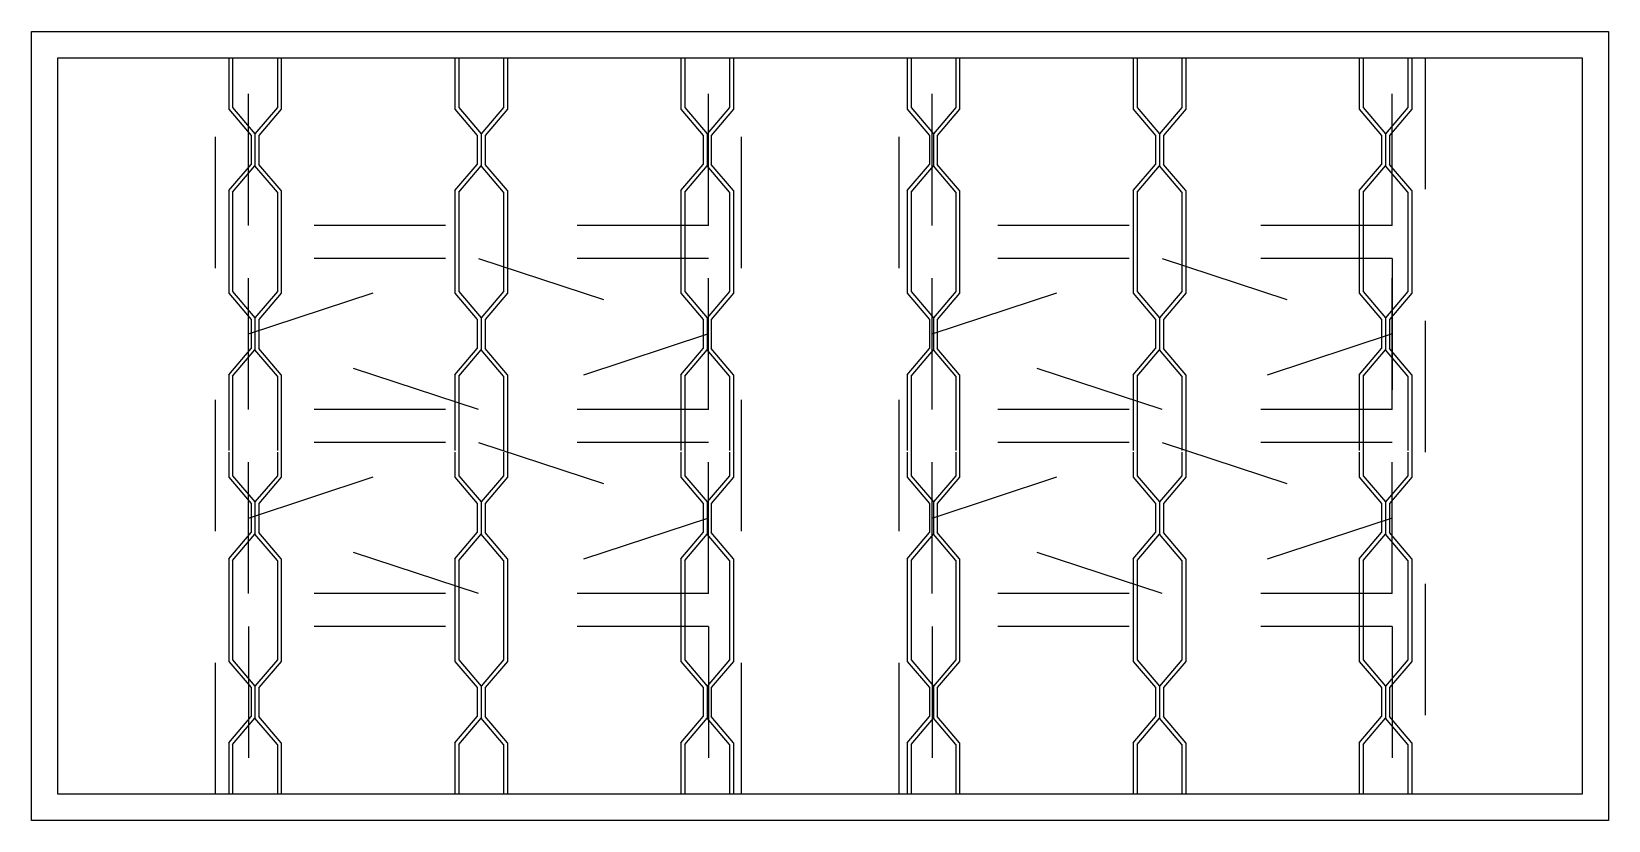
# Model space of a CAD drawing. Header units: millimetres. Extents: x 337.89 to 339.08, y 1312.04 to 1312.64.
import ezdxf

# ---------------------------------------------------------------- set-up
doc = ezdxf.new("R2010")
doc.units = ezdxf.units.MM
doc.header["$LTSCALE"] = 0.5
doc.linetypes.add('HIDDEN2', pattern=[0.1875, 0.125, -0.0625])
doc.layers.add('Gravia_Janelas', color=1, linetype='Continuous')
doc.layers.add('Gravia_Janelas_hidden2', color=1, linetype='HIDDEN2')

msp = doc.modelspace()

# ---------------------------------------------------------------- linework, layer by layer
at = {"layer": 'Gravia_Janelas', "color": 2}
for p, q in [((337.8853, 1312.6364), (339.0848, 1312.6364)), ((337.8853, 1312.0364), (337.8853, 1312.6364)), ((339.0848, 1312.6364), (339.0848, 1312.0364)), ((339.0848, 1312.0364), (337.8853, 1312.0364))]:
    msp.add_line(p, q, dxfattribs=at)
at = {"layer": 'Gravia_Janelas'}
for p, q in [((337.9053, 1312.6164), (339.0648, 1312.6164)), ((337.9053, 1312.0564), (337.9053, 1312.6164)), ((338.0353, 1312.6164), (338.0753, 1312.6164)), ((338.0353, 1312.6164), (338.0353, 1312.5774)), ((338.0383, 1312.6164), (338.0383, 1312.5786)), ((338.0723, 1312.6164), (338.0723, 1312.5786)), ((338.0753, 1312.6164), (338.0753, 1312.5774)), ((338.2073, 1312.6164), (338.2473, 1312.6164)), ((338.2073, 1312.6164), (338.2073, 1312.5774)), ((338.2103, 1312.6164), (338.2103, 1312.5786)), ((338.2443, 1312.6164), (338.2443, 1312.5786)), ((338.2473, 1312.6164), (338.2473, 1312.5774)), ((338.3793, 1312.6164), (338.4193, 1312.6164)), ((338.3793, 1312.6164), (338.3793, 1312.5774)), ((338.3823, 1312.6164), (338.3823, 1312.5786)), ((338.4163, 1312.6164), (338.4163, 1312.5786)), ((338.4193, 1312.6164), (338.4193, 1312.5774)), ((338.5513, 1312.6164), (338.5913, 1312.6164)), ((338.5513, 1312.6164), (338.5513, 1312.5774)), ((338.5543, 1312.6164), (338.5543, 1312.5786)), ((338.5883, 1312.6164), (338.5883, 1312.5786)), ((338.5913, 1312.6164), (338.5913, 1312.5774)), ((338.7233, 1312.6164), (338.7633, 1312.6164)), ((338.7233, 1312.6164), (338.7233, 1312.5774)), ((338.7263, 1312.6164), (338.7263, 1312.5786)), ((338.7603, 1312.6164), (338.7603, 1312.5786)), ((338.7633, 1312.6164), (338.7633, 1312.5774)), ((338.8953, 1312.6164), (338.9353, 1312.6164)), ((338.8953, 1312.6164), (338.8953, 1312.5774)), ((338.8983, 1312.6164), (338.8983, 1312.5786)), ((338.9323, 1312.6164), (338.9323, 1312.5786)), ((338.9353, 1312.6164), (338.9353, 1312.5774)), ((339.0648, 1312.6164), (339.0648, 1312.0564)), ((338.0353, 1312.5774), (338.0523, 1312.5574)), ((338.0383, 1312.5786), (338.0553, 1312.5586)), ((338.0723, 1312.5786), (338.0553, 1312.5586)), ((338.0753, 1312.5774), (338.0583, 1312.5574)), ((338.2073, 1312.5774), (338.2243, 1312.5574)), ((338.2103, 1312.5786), (338.2273, 1312.5586)), ((338.2443, 1312.5786), (338.2273, 1312.5586)), ((338.2473, 1312.5774), (338.2303, 1312.5574)), ((338.3793, 1312.5774), (338.3963, 1312.5574)), ((338.3823, 1312.5786), (338.3993, 1312.5586)), ((338.4163, 1312.5786), (338.3993, 1312.5586)), ((338.4193, 1312.5774), (338.4023, 1312.5574)), ((338.5513, 1312.5774), (338.5683, 1312.5574)), ((338.5543, 1312.5786), (338.5713, 1312.5586)), ((338.5883, 1312.5786), (338.5713, 1312.5586)), ((338.5913, 1312.5774), (338.5743, 1312.5574)), ((338.7233, 1312.5774), (338.7403, 1312.5574)), ((338.7263, 1312.5786), (338.7433, 1312.5586)), ((338.7603, 1312.5786), (338.7433, 1312.5586)), ((338.7633, 1312.5774), (338.7463, 1312.5574)), ((338.8953, 1312.5774), (338.9123, 1312.5574)), ((338.8983, 1312.5786), (338.9153, 1312.5586)), ((338.9323, 1312.5786), (338.9153, 1312.5586)), ((338.9353, 1312.5774), (338.9183, 1312.5574)), ((338.0523, 1312.5574), (338.0523, 1312.5464)), ((338.0553, 1312.5586), (338.0553, 1312.5464)), ((338.0553, 1312.5586), (338.0553, 1312.5464)), ((338.0583, 1312.5574), (338.0583, 1312.5464)), ((338.2243, 1312.5574), (338.2243, 1312.5464)), ((338.2273, 1312.5586), (338.2273, 1312.5464)), ((338.2273, 1312.5586), (338.2273, 1312.5464)), ((338.2303, 1312.5574), (338.2303, 1312.5464)), ((338.3963, 1312.5574), (338.3963, 1312.5464)), ((338.3993, 1312.5586), (338.3993, 1312.5464)), ((338.3993, 1312.5586), (338.3993, 1312.5464)), ((338.4023, 1312.5574), (338.4023, 1312.5464)), ((338.5683, 1312.5574), (338.5683, 1312.5464)), ((338.5713, 1312.5586), (338.5713, 1312.5464)), ((338.5713, 1312.5586), (338.5713, 1312.5464)), ((338.5743, 1312.5574), (338.5743, 1312.5464)), ((338.7403, 1312.5574), (338.7403, 1312.5464)), ((338.7433, 1312.5586), (338.7433, 1312.5464)), ((338.7433, 1312.5586), (338.7433, 1312.5464)), ((338.7463, 1312.5574), (338.7463, 1312.5464)), ((338.9123, 1312.5574), (338.9123, 1312.5464)), ((338.9153, 1312.5586), (338.9153, 1312.5464)), ((338.9153, 1312.5586), (338.9153, 1312.5464)), ((338.9183, 1312.5574), (338.9183, 1312.5464)), ((338.0523, 1312.5464), (338.0523, 1312.5354)), ((338.0553, 1312.5464), (338.0553, 1312.5342)), ((338.0553, 1312.5464), (338.0553, 1312.5342)), ((338.0583, 1312.5464), (338.0583, 1312.5354)), ((338.2243, 1312.5464), (338.2243, 1312.5354)), ((338.2273, 1312.5464), (338.2273, 1312.5342)), ((338.2273, 1312.5464), (338.2273, 1312.5342)), ((338.2303, 1312.5464), (338.2303, 1312.5354)), ((338.3963, 1312.5464), (338.3963, 1312.5354)), ((338.3993, 1312.5464), (338.3993, 1312.5342)), ((338.3993, 1312.5464), (338.3993, 1312.5342)), ((338.4023, 1312.5464), (338.4023, 1312.5354)), ((338.5683, 1312.5464), (338.5683, 1312.5354)), ((338.5713, 1312.5464), (338.5713, 1312.5342)), ((338.5713, 1312.5464), (338.5713, 1312.5342)), ((338.5743, 1312.5464), (338.5743, 1312.5354)), ((338.7403, 1312.5464), (338.7403, 1312.5354)), ((338.7433, 1312.5464), (338.7433, 1312.5342)), ((338.7433, 1312.5464), (338.7433, 1312.5342)), ((338.7463, 1312.5464), (338.7463, 1312.5354)), ((338.9123, 1312.5464), (338.9123, 1312.5354)), ((338.9153, 1312.5464), (338.9153, 1312.5342)), ((338.9153, 1312.5464), (338.9153, 1312.5342)), ((338.9183, 1312.5464), (338.9183, 1312.5354)), ((338.0353, 1312.5154), (338.0523, 1312.5354)), ((338.0383, 1312.5142), (338.0553, 1312.5342)), ((338.0723, 1312.5142), (338.0553, 1312.5342)), ((338.0753, 1312.5154), (338.0583, 1312.5354)), ((338.2073, 1312.5154), (338.2243, 1312.5354)), ((338.2103, 1312.5142), (338.2273, 1312.5342)), ((338.2443, 1312.5142), (338.2273, 1312.5342)), ((338.2473, 1312.5154), (338.2303, 1312.5354)), ((338.3793, 1312.5154), (338.3963, 1312.5354)), ((338.3823, 1312.5142), (338.3993, 1312.5342)), ((338.4163, 1312.5142), (338.3993, 1312.5342)), ((338.4193, 1312.5154), (338.4023, 1312.5354)), ((338.5513, 1312.5154), (338.5683, 1312.5354)), ((338.5543, 1312.5142), (338.5713, 1312.5342)), ((338.5883, 1312.5142), (338.5713, 1312.5342)), ((338.5913, 1312.5154), (338.5743, 1312.5354)), ((338.7233, 1312.5154), (338.7403, 1312.5354)), ((338.7263, 1312.5142), (338.7433, 1312.5342)), ((338.7603, 1312.5142), (338.7433, 1312.5342)), ((338.7633, 1312.5154), (338.7463, 1312.5354)), ((338.8953, 1312.5154), (338.9123, 1312.5354)), ((338.8983, 1312.5142), (338.9153, 1312.5342)), ((338.9323, 1312.5142), (338.9153, 1312.5342)), ((338.9353, 1312.5154), (338.9183, 1312.5354)), ((338.0353, 1312.5154), (338.0353, 1312.4374)), ((338.0383, 1312.5142), (338.0383, 1312.4386)), ((338.0723, 1312.5142), (338.0723, 1312.4386)), ((338.0753, 1312.5154), (338.0753, 1312.4374)), ((338.2073, 1312.5154), (338.2073, 1312.4374)), ((338.2103, 1312.5142), (338.2103, 1312.4386)), ((338.2443, 1312.5142), (338.2443, 1312.4386)), ((338.2473, 1312.5154), (338.2473, 1312.4374)), ((338.3793, 1312.5154), (338.3793, 1312.4374)), ((338.3823, 1312.5142), (338.3823, 1312.4386)), ((338.4163, 1312.5142), (338.4163, 1312.4386)), ((338.4193, 1312.5154), (338.4193, 1312.4374)), ((338.5513, 1312.5154), (338.5513, 1312.4374)), ((338.5543, 1312.5142), (338.5543, 1312.4386)), ((338.5883, 1312.5142), (338.5883, 1312.4386)), ((338.5913, 1312.5154), (338.5913, 1312.4374)), ((338.7233, 1312.5154), (338.7233, 1312.4374)), ((338.7263, 1312.5142), (338.7263, 1312.4386)), ((338.7603, 1312.5142), (338.7603, 1312.4386)), ((338.7633, 1312.5154), (338.7633, 1312.4374)), ((338.8953, 1312.5154), (338.8953, 1312.4374)), ((338.8983, 1312.5142), (338.8983, 1312.4386)), ((338.9323, 1312.5142), (338.9323, 1312.4386)), ((338.9353, 1312.5154), (338.9353, 1312.4374)), ((338.0353, 1312.4374), (338.0523, 1312.4174)), ((338.0383, 1312.4386), (338.0553, 1312.4186)), ((338.0723, 1312.4386), (338.0553, 1312.4186)), ((338.0753, 1312.4374), (338.0583, 1312.4174)), ((338.2073, 1312.4374), (338.2243, 1312.4174)), ((338.2103, 1312.4386), (338.2273, 1312.4186)), ((338.2443, 1312.4386), (338.2273, 1312.4186)), ((338.2473, 1312.4374), (338.2303, 1312.4174)), ((338.3793, 1312.4374), (338.3963, 1312.4174)), ((338.3823, 1312.4386), (338.3993, 1312.4186)), ((338.4163, 1312.4386), (338.3993, 1312.4186)), ((338.4193, 1312.4374), (338.4023, 1312.4174)), ((338.5513, 1312.4374), (338.5683, 1312.4174)), ((338.5543, 1312.4386), (338.5713, 1312.4186)), ((338.5883, 1312.4386), (338.5713, 1312.4186)), ((338.5913, 1312.4374), (338.5743, 1312.4174)), ((338.7233, 1312.4374), (338.7403, 1312.4174)), ((338.7263, 1312.4386), (338.7433, 1312.4186)), ((338.7603, 1312.4386), (338.7433, 1312.4186)), ((338.7633, 1312.4374), (338.7463, 1312.4174)), ((338.8953, 1312.4374), (338.9123, 1312.4174)), ((338.8983, 1312.4386), (338.9153, 1312.4186)), ((338.9323, 1312.4386), (338.9153, 1312.4186)), ((338.9353, 1312.4374), (338.9183, 1312.4174)), ((338.0523, 1312.4174), (338.0523, 1312.4064)), ((338.0553, 1312.4186), (338.0553, 1312.4064)), ((338.0553, 1312.4186), (338.0553, 1312.4064)), ((338.0583, 1312.4174), (338.0583, 1312.4064)), ((338.2243, 1312.4174), (338.2243, 1312.4064)), ((338.2273, 1312.4186), (338.2273, 1312.4064)), ((338.2273, 1312.4186), (338.2273, 1312.4064)), ((338.2303, 1312.4174), (338.2303, 1312.4064)), ((338.3963, 1312.4174), (338.3963, 1312.4064)), ((338.3993, 1312.4186), (338.3993, 1312.4064)), ((338.3993, 1312.4186), (338.3993, 1312.4064)), ((338.4023, 1312.4174), (338.4023, 1312.4064)), ((338.5683, 1312.4174), (338.5683, 1312.4064)), ((338.5713, 1312.4186), (338.5713, 1312.4064)), ((338.5713, 1312.4186), (338.5713, 1312.4064)), ((338.5743, 1312.4174), (338.5743, 1312.4064)), ((338.7403, 1312.4174), (338.7403, 1312.4064)), ((338.7433, 1312.4186), (338.7433, 1312.4064)), ((338.7433, 1312.4186), (338.7433, 1312.4064)), ((338.7463, 1312.4174), (338.7463, 1312.4064)), ((338.9123, 1312.4174), (338.9123, 1312.4064)), ((338.9153, 1312.4186), (338.9153, 1312.4064)), ((338.9153, 1312.4186), (338.9153, 1312.4064)), ((338.9183, 1312.4174), (338.9183, 1312.4064)), ((338.0523, 1312.4064), (338.0523, 1312.3954)), ((338.0553, 1312.4064), (338.0553, 1312.3942)), ((338.0553, 1312.4064), (338.0553, 1312.3942)), ((338.0583, 1312.4064), (338.0583, 1312.3954)), ((338.2243, 1312.4064), (338.2243, 1312.3954)), ((338.2273, 1312.4064), (338.2273, 1312.3942)), ((338.2273, 1312.4064), (338.2273, 1312.3942)), ((338.2303, 1312.4064), (338.2303, 1312.3954)), ((338.3963, 1312.4064), (338.3963, 1312.3954)), ((338.3993, 1312.4064), (338.3993, 1312.3942)), ((338.3993, 1312.4064), (338.3993, 1312.3942)), ((338.4023, 1312.4064), (338.4023, 1312.3954)), ((338.5683, 1312.4064), (338.5683, 1312.3954)), ((338.5713, 1312.4064), (338.5713, 1312.3942)), ((338.5713, 1312.4064), (338.5713, 1312.3942)), ((338.5743, 1312.4064), (338.5743, 1312.3954)), ((338.7403, 1312.4064), (338.7403, 1312.3954)), ((338.7433, 1312.4064), (338.7433, 1312.3942)), ((338.7433, 1312.4064), (338.7433, 1312.3942)), ((338.7463, 1312.4064), (338.7463, 1312.3954)), ((338.9123, 1312.4064), (338.9123, 1312.3954)), ((338.9153, 1312.4064), (338.9153, 1312.3942)), ((338.9153, 1312.4064), (338.9153, 1312.3942)), ((338.9183, 1312.4064), (338.9183, 1312.3954)), ((338.0353, 1312.3754), (338.0523, 1312.3954)), ((338.0383, 1312.3742), (338.0553, 1312.3942)), ((338.0723, 1312.3742), (338.0553, 1312.3942)), ((338.0753, 1312.3754), (338.0583, 1312.3954)), ((338.2073, 1312.3754), (338.2243, 1312.3954)), ((338.2103, 1312.3742), (338.2273, 1312.3942)), ((338.2443, 1312.3742), (338.2273, 1312.3942)), ((338.2473, 1312.3754), (338.2303, 1312.3954)), ((338.3793, 1312.3754), (338.3963, 1312.3954)), ((338.3823, 1312.3742), (338.3993, 1312.3942)), ((338.4163, 1312.3742), (338.3993, 1312.3942)), ((338.4193, 1312.3754), (338.4023, 1312.3954)), ((338.5513, 1312.3754), (338.5683, 1312.3954)), ((338.5543, 1312.3742), (338.5713, 1312.3942)), ((338.5883, 1312.3742), (338.5713, 1312.3942)), ((338.5913, 1312.3754), (338.5743, 1312.3954)), ((338.7233, 1312.3754), (338.7403, 1312.3954)), ((338.7263, 1312.3742), (338.7433, 1312.3942)), ((338.7603, 1312.3742), (338.7433, 1312.3942)), ((338.7633, 1312.3754), (338.7463, 1312.3954)), ((338.8953, 1312.3754), (338.9123, 1312.3954)), ((338.8983, 1312.3742), (338.9153, 1312.3942)), ((338.9323, 1312.3742), (338.9153, 1312.3942)), ((338.9353, 1312.3754), (338.9183, 1312.3954)), ((338.0353, 1312.3754), (338.0353, 1312.3564)), ((338.0383, 1312.3742), (338.0383, 1312.3564)), ((338.0723, 1312.3742), (338.0723, 1312.3564)), ((338.0753, 1312.3754), (338.0753, 1312.3564)), ((338.2073, 1312.3754), (338.2073, 1312.3564)), ((338.2103, 1312.3742), (338.2103, 1312.3564)), ((338.2443, 1312.3742), (338.2443, 1312.3564)), ((338.2473, 1312.3754), (338.2473, 1312.3564)), ((338.3793, 1312.3754), (338.3793, 1312.3564)), ((338.3823, 1312.3742), (338.3823, 1312.3564)), ((338.4163, 1312.3742), (338.4163, 1312.3564)), ((338.4193, 1312.3754), (338.4193, 1312.3564)), ((338.5513, 1312.3754), (338.5513, 1312.3564)), ((338.5543, 1312.3742), (338.5543, 1312.3564)), ((338.5883, 1312.3742), (338.5883, 1312.3564)), ((338.5913, 1312.3754), (338.5913, 1312.3564)), ((338.7233, 1312.3754), (338.7233, 1312.3564)), ((338.7263, 1312.3742), (338.7263, 1312.3564)), ((338.7603, 1312.3742), (338.7603, 1312.3564)), ((338.7633, 1312.3754), (338.7633, 1312.3564)), ((338.8953, 1312.3754), (338.8953, 1312.3564)), ((338.8983, 1312.3742), (338.8983, 1312.3564)), ((338.9323, 1312.3742), (338.9323, 1312.3564)), ((338.9353, 1312.3754), (338.9353, 1312.3564)), ((338.0353, 1312.3564), (338.0353, 1312.3178)), ((338.0383, 1312.3564), (338.0383, 1312.3164)), ((338.0723, 1312.3564), (338.0723, 1312.3178)), ((338.0753, 1312.3564), (338.0753, 1312.3164)), ((338.2073, 1312.3564), (338.2073, 1312.3178)), ((338.2103, 1312.3564), (338.2103, 1312.3164)), ((338.2443, 1312.3564), (338.2443, 1312.3178)), ((338.2473, 1312.3564), (338.2473, 1312.3164)), ((338.3793, 1312.3564), (338.3793, 1312.3178)), ((338.3823, 1312.3564), (338.3823, 1312.3164)), ((338.4163, 1312.3564), (338.4163, 1312.3178)), ((338.4193, 1312.3564), (338.4193, 1312.3164)), ((338.5513, 1312.3564), (338.5513, 1312.3178)), ((338.5543, 1312.3564), (338.5543, 1312.3164)), ((338.5883, 1312.3564), (338.5883, 1312.3178)), ((338.5913, 1312.3564), (338.5913, 1312.3164)), ((338.7233, 1312.3564), (338.7233, 1312.3178)), ((338.7263, 1312.3564), (338.7263, 1312.3164)), ((338.7603, 1312.3564), (338.7603, 1312.3178)), ((338.7633, 1312.3564), (338.7633, 1312.3164)), ((338.8953, 1312.3564), (338.8953, 1312.3178)), ((338.8983, 1312.3564), (338.8983, 1312.3164)), ((338.9323, 1312.3564), (338.9323, 1312.3178)), ((338.9353, 1312.3564), (338.9353, 1312.3164)), ((338.0353, 1312.3164), (338.0353, 1312.2974)), ((338.0383, 1312.3164), (338.0383, 1312.2986)), ((338.0723, 1312.3164), (338.0723, 1312.2986)), ((338.0753, 1312.3164), (338.0753, 1312.2974)), ((338.2073, 1312.3164), (338.2073, 1312.2974)), ((338.2103, 1312.3164), (338.2103, 1312.2986)), ((338.2443, 1312.3164), (338.2443, 1312.2986)), ((338.2473, 1312.3164), (338.2473, 1312.2974)), ((338.3793, 1312.3164), (338.3793, 1312.2974)), ((338.3823, 1312.3164), (338.3823, 1312.2986)), ((338.4163, 1312.3164), (338.4163, 1312.2986)), ((338.4193, 1312.3164), (338.4193, 1312.2974)), ((338.5513, 1312.3164), (338.5513, 1312.2974)), ((338.5543, 1312.3164), (338.5543, 1312.2986)), ((338.5883, 1312.3164), (338.5883, 1312.2986)), ((338.5913, 1312.3164), (338.5913, 1312.2974)), ((338.7233, 1312.3164), (338.7233, 1312.2974)), ((338.7263, 1312.3164), (338.7263, 1312.2986)), ((338.7603, 1312.3164), (338.7603, 1312.2986)), ((338.7633, 1312.3164), (338.7633, 1312.2974)), ((338.8953, 1312.3164), (338.8953, 1312.2974)), ((338.8983, 1312.3164), (338.8983, 1312.2986)), ((338.9323, 1312.3164), (338.9323, 1312.2986)), ((338.9353, 1312.3164), (338.9353, 1312.2974)), ((338.0353, 1312.2974), (338.0523, 1312.2774)), ((338.0383, 1312.2986), (338.0553, 1312.2786)), ((338.0723, 1312.2986), (338.0553, 1312.2786)), ((338.0753, 1312.2974), (338.0583, 1312.2774)), ((338.2073, 1312.2974), (338.2243, 1312.2774)), ((338.2103, 1312.2986), (338.2273, 1312.2786)), ((338.2443, 1312.2986), (338.2273, 1312.2786)), ((338.2473, 1312.2974), (338.2303, 1312.2774)), ((338.3793, 1312.2974), (338.3963, 1312.2774)), ((338.3823, 1312.2986), (338.3993, 1312.2786)), ((338.4163, 1312.2986), (338.3993, 1312.2786)), ((338.4193, 1312.2974), (338.4023, 1312.2774)), ((338.5513, 1312.2974), (338.5683, 1312.2774)), ((338.5543, 1312.2986), (338.5713, 1312.2786)), ((338.5883, 1312.2986), (338.5713, 1312.2786)), ((338.5913, 1312.2974), (338.5743, 1312.2774)), ((338.7233, 1312.2974), (338.7403, 1312.2774)), ((338.7263, 1312.2986), (338.7433, 1312.2786)), ((338.7603, 1312.2986), (338.7433, 1312.2786)), ((338.7633, 1312.2974), (338.7463, 1312.2774)), ((338.8953, 1312.2974), (338.9123, 1312.2774)), ((338.8983, 1312.2986), (338.9153, 1312.2786)), ((338.9323, 1312.2986), (338.9153, 1312.2786)), ((338.9353, 1312.2974), (338.9183, 1312.2774)), ((338.0523, 1312.2774), (338.0523, 1312.2664)), ((338.0553, 1312.2786), (338.0553, 1312.2664)), ((338.0553, 1312.2786), (338.0553, 1312.2664)), ((338.0583, 1312.2774), (338.0583, 1312.2664)), ((338.2243, 1312.2774), (338.2243, 1312.2664)), ((338.2273, 1312.2786), (338.2273, 1312.2664)), ((338.2273, 1312.2786), (338.2273, 1312.2664)), ((338.2303, 1312.2774), (338.2303, 1312.2664)), ((338.3963, 1312.2774), (338.3963, 1312.2664)), ((338.3993, 1312.2786), (338.3993, 1312.2664)), ((338.3993, 1312.2786), (338.3993, 1312.2664)), ((338.4023, 1312.2774), (338.4023, 1312.2664)), ((338.5683, 1312.2774), (338.5683, 1312.2664)), ((338.5713, 1312.2786), (338.5713, 1312.2664)), ((338.5713, 1312.2786), (338.5713, 1312.2664)), ((338.5743, 1312.2774), (338.5743, 1312.2664)), ((338.7403, 1312.2774), (338.7403, 1312.2664)), ((338.7433, 1312.2786), (338.7433, 1312.2664)), ((338.7433, 1312.2786), (338.7433, 1312.2664)), ((338.7463, 1312.2774), (338.7463, 1312.2664)), ((338.9123, 1312.2774), (338.9123, 1312.2664)), ((338.9153, 1312.2786), (338.9153, 1312.2664)), ((338.9153, 1312.2786), (338.9153, 1312.2664)), ((338.9183, 1312.2774), (338.9183, 1312.2664)), ((338.0523, 1312.2664), (338.0523, 1312.2554)), ((338.0553, 1312.2664), (338.0553, 1312.2542)), ((338.0553, 1312.2664), (338.0553, 1312.2542)), ((338.0583, 1312.2664), (338.0583, 1312.2554)), ((338.2243, 1312.2664), (338.2243, 1312.2554)), ((338.2273, 1312.2664), (338.2273, 1312.2542)), ((338.2273, 1312.2664), (338.2273, 1312.2542)), ((338.2303, 1312.2664), (338.2303, 1312.2554)), ((338.3963, 1312.2664), (338.3963, 1312.2554)), ((338.3993, 1312.2664), (338.3993, 1312.2542)), ((338.3993, 1312.2664), (338.3993, 1312.2542)), ((338.4023, 1312.2664), (338.4023, 1312.2554)), ((338.5683, 1312.2664), (338.5683, 1312.2554)), ((338.5713, 1312.2664), (338.5713, 1312.2542)), ((338.5713, 1312.2664), (338.5713, 1312.2542)), ((338.5743, 1312.2664), (338.5743, 1312.2554)), ((338.7403, 1312.2664), (338.7403, 1312.2554)), ((338.7433, 1312.2664), (338.7433, 1312.2542)), ((338.7433, 1312.2664), (338.7433, 1312.2542)), ((338.7463, 1312.2664), (338.7463, 1312.2554)), ((338.9123, 1312.2664), (338.9123, 1312.2554)), ((338.9153, 1312.2664), (338.9153, 1312.2542)), ((338.9153, 1312.2664), (338.9153, 1312.2542)), ((338.9183, 1312.2664), (338.9183, 1312.2554)), ((338.0353, 1312.2354), (338.0523, 1312.2554)), ((338.0383, 1312.2342), (338.0553, 1312.2542)), ((338.0723, 1312.2342), (338.0553, 1312.2542)), ((338.0753, 1312.2354), (338.0583, 1312.2554)), ((338.2073, 1312.2354), (338.2243, 1312.2554)), ((338.2103, 1312.2342), (338.2273, 1312.2542)), ((338.2443, 1312.2342), (338.2273, 1312.2542)), ((338.2473, 1312.2354), (338.2303, 1312.2554)), ((338.3793, 1312.2354), (338.3963, 1312.2554)), ((338.3823, 1312.2342), (338.3993, 1312.2542)), ((338.4163, 1312.2342), (338.3993, 1312.2542)), ((338.4193, 1312.2354), (338.4023, 1312.2554)), ((338.5513, 1312.2354), (338.5683, 1312.2554)), ((338.5543, 1312.2342), (338.5713, 1312.2542)), ((338.5883, 1312.2342), (338.5713, 1312.2542)), ((338.5913, 1312.2354), (338.5743, 1312.2554)), ((338.7233, 1312.2354), (338.7403, 1312.2554)), ((338.7263, 1312.2342), (338.7433, 1312.2542)), ((338.7603, 1312.2342), (338.7433, 1312.2542)), ((338.7633, 1312.2354), (338.7463, 1312.2554)), ((338.8953, 1312.2354), (338.9123, 1312.2554)), ((338.8983, 1312.2342), (338.9153, 1312.2542)), ((338.9323, 1312.2342), (338.9153, 1312.2542)), ((338.9353, 1312.2354), (338.9183, 1312.2554)), ((338.0353, 1312.2354), (338.0353, 1312.1574)), ((338.0383, 1312.2342), (338.0383, 1312.1586)), ((338.0723, 1312.2342), (338.0723, 1312.1586)), ((338.0753, 1312.2354), (338.0753, 1312.1574)), ((338.2073, 1312.2354), (338.2073, 1312.1574)), ((338.2103, 1312.2342), (338.2103, 1312.1586)), ((338.2443, 1312.2342), (338.2443, 1312.1586)), ((338.2473, 1312.2354), (338.2473, 1312.1574)), ((338.3793, 1312.2354), (338.3793, 1312.1574)), ((338.3823, 1312.2342), (338.3823, 1312.1586)), ((338.4163, 1312.2342), (338.4163, 1312.1586)), ((338.4193, 1312.2354), (338.4193, 1312.1574)), ((338.5513, 1312.2354), (338.5513, 1312.1574)), ((338.5543, 1312.2342), (338.5543, 1312.1586)), ((338.5883, 1312.2342), (338.5883, 1312.1586)), ((338.5913, 1312.2354), (338.5913, 1312.1574)), ((338.7233, 1312.2354), (338.7233, 1312.1574)), ((338.7263, 1312.2342), (338.7263, 1312.1586)), ((338.7603, 1312.2342), (338.7603, 1312.1586)), ((338.7633, 1312.2354), (338.7633, 1312.1574)), ((338.8953, 1312.2354), (338.8953, 1312.1574)), ((338.8983, 1312.2342), (338.8983, 1312.1586)), ((338.9323, 1312.2342), (338.9323, 1312.1586)), ((338.9353, 1312.2354), (338.9353, 1312.1574)), ((338.0353, 1312.1574), (338.0523, 1312.1374)), ((338.0383, 1312.1586), (338.0553, 1312.1386)), ((338.0723, 1312.1586), (338.0553, 1312.1386)), ((338.0753, 1312.1574), (338.0583, 1312.1374)), ((338.2073, 1312.1574), (338.2243, 1312.1374)), ((338.2103, 1312.1586), (338.2273, 1312.1386)), ((338.2443, 1312.1586), (338.2273, 1312.1386)), ((338.2473, 1312.1574), (338.2303, 1312.1374)), ((338.3793, 1312.1574), (338.3963, 1312.1374)), ((338.3823, 1312.1586), (338.3993, 1312.1386)), ((338.4163, 1312.1586), (338.3993, 1312.1386)), ((338.4193, 1312.1574), (338.4023, 1312.1374)), ((338.5513, 1312.1574), (338.5683, 1312.1374)), ((338.5543, 1312.1586), (338.5713, 1312.1386)), ((338.5883, 1312.1586), (338.5713, 1312.1386)), ((338.5913, 1312.1574), (338.5743, 1312.1374)), ((338.7233, 1312.1574), (338.7403, 1312.1374)), ((338.7263, 1312.1586), (338.7433, 1312.1386)), ((338.7603, 1312.1586), (338.7433, 1312.1386)), ((338.7633, 1312.1574), (338.7463, 1312.1374)), ((338.8953, 1312.1574), (338.9123, 1312.1374)), ((338.8983, 1312.1586), (338.9153, 1312.1386)), ((338.9323, 1312.1586), (338.9153, 1312.1386)), ((338.9353, 1312.1574), (338.9183, 1312.1374)), ((338.0523, 1312.1374), (338.0523, 1312.1264)), ((338.0553, 1312.1386), (338.0553, 1312.1264)), ((338.0553, 1312.1386), (338.0553, 1312.1264)), ((338.0583, 1312.1374), (338.0583, 1312.1264)), ((338.2243, 1312.1374), (338.2243, 1312.1264)), ((338.2273, 1312.1386), (338.2273, 1312.1264)), ((338.2273, 1312.1386), (338.2273, 1312.1264)), ((338.2303, 1312.1374), (338.2303, 1312.1264)), ((338.3963, 1312.1374), (338.3963, 1312.1264)), ((338.3993, 1312.1386), (338.3993, 1312.1264)), ((338.3993, 1312.1386), (338.3993, 1312.1264)), ((338.4023, 1312.1374), (338.4023, 1312.1264)), ((338.5683, 1312.1374), (338.5683, 1312.1264)), ((338.5713, 1312.1386), (338.5713, 1312.1264)), ((338.5713, 1312.1386), (338.5713, 1312.1264)), ((338.5743, 1312.1374), (338.5743, 1312.1264)), ((338.7403, 1312.1374), (338.7403, 1312.1264)), ((338.7433, 1312.1386), (338.7433, 1312.1264)), ((338.7433, 1312.1386), (338.7433, 1312.1264)), ((338.7463, 1312.1374), (338.7463, 1312.1264)), ((338.9123, 1312.1374), (338.9123, 1312.1264)), ((338.9153, 1312.1386), (338.9153, 1312.1264)), ((338.9153, 1312.1386), (338.9153, 1312.1264)), ((338.9183, 1312.1374), (338.9183, 1312.1264)), ((338.0523, 1312.1264), (338.0523, 1312.1154)), ((338.0553, 1312.1264), (338.0553, 1312.1142)), ((338.0553, 1312.1264), (338.0553, 1312.1142)), ((338.0583, 1312.1264), (338.0583, 1312.1154)), ((338.2243, 1312.1264), (338.2243, 1312.1154)), ((338.2273, 1312.1264), (338.2273, 1312.1142)), ((338.2273, 1312.1264), (338.2273, 1312.1142)), ((338.2303, 1312.1264), (338.2303, 1312.1154)), ((338.3963, 1312.1264), (338.3963, 1312.1154)), ((338.3993, 1312.1264), (338.3993, 1312.1142)), ((338.3993, 1312.1264), (338.3993, 1312.1142)), ((338.4023, 1312.1264), (338.4023, 1312.1154)), ((338.5683, 1312.1264), (338.5683, 1312.1154)), ((338.5713, 1312.1264), (338.5713, 1312.1142)), ((338.5713, 1312.1264), (338.5713, 1312.1142)), ((338.5743, 1312.1264), (338.5743, 1312.1154)), ((338.7403, 1312.1264), (338.7403, 1312.1154)), ((338.7433, 1312.1264), (338.7433, 1312.1142)), ((338.7433, 1312.1264), (338.7433, 1312.1142)), ((338.7463, 1312.1264), (338.7463, 1312.1154)), ((338.9123, 1312.1264), (338.9123, 1312.1154)), ((338.9153, 1312.1264), (338.9153, 1312.1142)), ((338.9153, 1312.1264), (338.9153, 1312.1142)), ((338.9183, 1312.1264), (338.9183, 1312.1154)), ((338.0353, 1312.0954), (338.0523, 1312.1154)), ((338.0383, 1312.0942), (338.0553, 1312.1142)), ((338.0723, 1312.0942), (338.0553, 1312.1142)), ((338.0753, 1312.0954), (338.0583, 1312.1154)), ((338.2073, 1312.0954), (338.2243, 1312.1154)), ((338.2103, 1312.0942), (338.2273, 1312.1142)), ((338.2443, 1312.0942), (338.2273, 1312.1142)), ((338.2473, 1312.0954), (338.2303, 1312.1154)), ((338.3793, 1312.0954), (338.3963, 1312.1154)), ((338.3823, 1312.0942), (338.3993, 1312.1142)), ((338.4163, 1312.0942), (338.3993, 1312.1142)), ((338.4193, 1312.0954), (338.4023, 1312.1154)), ((338.5513, 1312.0954), (338.5683, 1312.1154)), ((338.5543, 1312.0942), (338.5713, 1312.1142)), ((338.5883, 1312.0942), (338.5713, 1312.1142)), ((338.5913, 1312.0954), (338.5743, 1312.1154)), ((338.7233, 1312.0954), (338.7403, 1312.1154)), ((338.7263, 1312.0942), (338.7433, 1312.1142)), ((338.7603, 1312.0942), (338.7433, 1312.1142)), ((338.7633, 1312.0954), (338.7463, 1312.1154)), ((338.8953, 1312.0954), (338.9123, 1312.1154)), ((338.8983, 1312.0942), (338.9153, 1312.1142)), ((338.9323, 1312.0942), (338.9153, 1312.1142)), ((338.9353, 1312.0954), (338.9183, 1312.1154)), ((338.0353, 1312.0954), (338.0353, 1312.0564)), ((338.0383, 1312.0942), (338.0383, 1312.0564)), ((338.0723, 1312.0942), (338.0723, 1312.0564)), ((338.0753, 1312.0954), (338.0753, 1312.0564)), ((338.2073, 1312.0954), (338.2073, 1312.0564)), ((338.2103, 1312.0942), (338.2103, 1312.0564)), ((338.2443, 1312.0942), (338.2443, 1312.0564)), ((338.2473, 1312.0954), (338.2473, 1312.0564)), ((338.3793, 1312.0954), (338.3793, 1312.0564)), ((338.3823, 1312.0942), (338.3823, 1312.0564)), ((338.4163, 1312.0942), (338.4163, 1312.0564)), ((338.4193, 1312.0954), (338.4193, 1312.0564)), ((338.5513, 1312.0954), (338.5513, 1312.0564)), ((338.5543, 1312.0942), (338.5543, 1312.0564)), ((338.5883, 1312.0942), (338.5883, 1312.0564)), ((338.5913, 1312.0954), (338.5913, 1312.0564)), ((338.7233, 1312.0954), (338.7233, 1312.0564)), ((338.7263, 1312.0942), (338.7263, 1312.0564)), ((338.7603, 1312.0942), (338.7603, 1312.0564)), ((338.7633, 1312.0954), (338.7633, 1312.0564)), ((338.8953, 1312.0954), (338.8953, 1312.0564)), ((338.8983, 1312.0942), (338.8983, 1312.0564)), ((338.9323, 1312.0942), (338.9323, 1312.0564)), ((338.9353, 1312.0954), (338.9353, 1312.0564)), ((339.0648, 1312.0564), (337.9053, 1312.0564))]:
    msp.add_line(p, q, dxfattribs=at)
at = {"layer": 'Gravia_Janelas', "linetype": 'HIDDEN2', "ltscale": 0.5}
for p, q in [((338.0253, 1312.0564), (338.0253, 1312.6164)), ((338.0503, 1312.4889), (338.0503, 1312.6164)), ((338.4003, 1312.4889), (338.4003, 1312.6164)), ((338.4253, 1312.0564), (338.4253, 1312.6164)), ((338.5453, 1312.0564), (338.5453, 1312.6164)), ((338.5703, 1312.4889), (338.5703, 1312.6164)), ((338.9203, 1312.4889), (338.9203, 1312.6164)), ((338.9453, 1312.6164), (338.9453, 1312.0564)), ((338.4003, 1312.4889), (338.0503, 1312.4889)), ((338.9203, 1312.4889), (338.5703, 1312.4889)), ((338.4003, 1312.4639), (338.0503, 1312.4639)), ((338.4003, 1312.4639), (338.0503, 1312.4639)), ((338.0503, 1312.3489), (338.0503, 1312.4639)), ((338.4003, 1312.3489), (338.4003, 1312.4639)), ((338.9203, 1312.4639), (338.5703, 1312.4639)), ((338.9203, 1312.4639), (338.5703, 1312.4639)), ((338.5703, 1312.3489), (338.5703, 1312.4639)), ((338.9203, 1312.4639), (338.9203, 1312.3489)), ((338.9203, 1312.3489), (338.9203, 1312.4639)), ((338.4003, 1312.3489), (338.0503, 1312.3489)), ((338.4003, 1312.3489), (338.0503, 1312.3489)), ((338.9203, 1312.3489), (338.5703, 1312.3489)), ((338.9203, 1312.3489), (338.5703, 1312.3489)), ((338.0503, 1312.2089), (338.0503, 1312.3239)), ((338.4003, 1312.3239), (338.0503, 1312.3239)), ((338.4003, 1312.2089), (338.4003, 1312.3239)), ((338.5703, 1312.2089), (338.5703, 1312.3239)), ((338.9203, 1312.3239), (338.5703, 1312.3239)), ((338.9203, 1312.3239), (338.5703, 1312.3239)), ((338.5703, 1312.2089), (338.5703, 1312.3239)), ((338.9203, 1312.2089), (338.9203, 1312.3239)), ((338.4003, 1312.2089), (338.0503, 1312.2089)), ((338.9203, 1312.2089), (338.5703, 1312.2089)), ((338.9203, 1312.2089), (338.5703, 1312.2089)), ((338.4003, 1312.1839), (338.0503, 1312.1839)), ((338.0503, 1312.1839), (338.0503, 1312.0564)), ((338.4003, 1312.1839), (338.4003, 1312.0564)), ((338.9203, 1312.1839), (338.5703, 1312.1839)), ((338.5703, 1312.1839), (338.5703, 1312.0564)), ((338.9203, 1312.1839), (338.9203, 1312.0564))]:
    msp.add_line(p, q, dxfattribs=at)
at = {"layer": 'Gravia_Janelas_hidden2'}
for p, q in [((338.0503, 1312.4064), (338.2253, 1312.4639)), ((338.2253, 1312.4639), (338.4003, 1312.4064)), ((338.5703, 1312.4064), (338.7453, 1312.4639)), ((338.7453, 1312.4639), (338.9203, 1312.4064)), ((338.2253, 1312.3489), (338.0503, 1312.4064)), ((338.4003, 1312.4064), (338.2253, 1312.3489)), ((338.7453, 1312.3489), (338.5703, 1312.4064)), ((338.9203, 1312.4064), (338.7453, 1312.3489)), ((338.0503, 1312.2664), (338.2253, 1312.3239)), ((338.2253, 1312.3239), (338.4003, 1312.2664)), ((338.5703, 1312.2664), (338.7453, 1312.3239)), ((338.7453, 1312.3239), (338.9203, 1312.2664)), ((338.2253, 1312.2089), (338.0503, 1312.2664)), ((338.4003, 1312.2664), (338.2253, 1312.2089)), ((338.7453, 1312.2089), (338.5703, 1312.2664)), ((338.9203, 1312.2664), (338.7453, 1312.2089))]:
    msp.add_line(p, q, dxfattribs=at)

doc.saveas('drawing.dxf')
